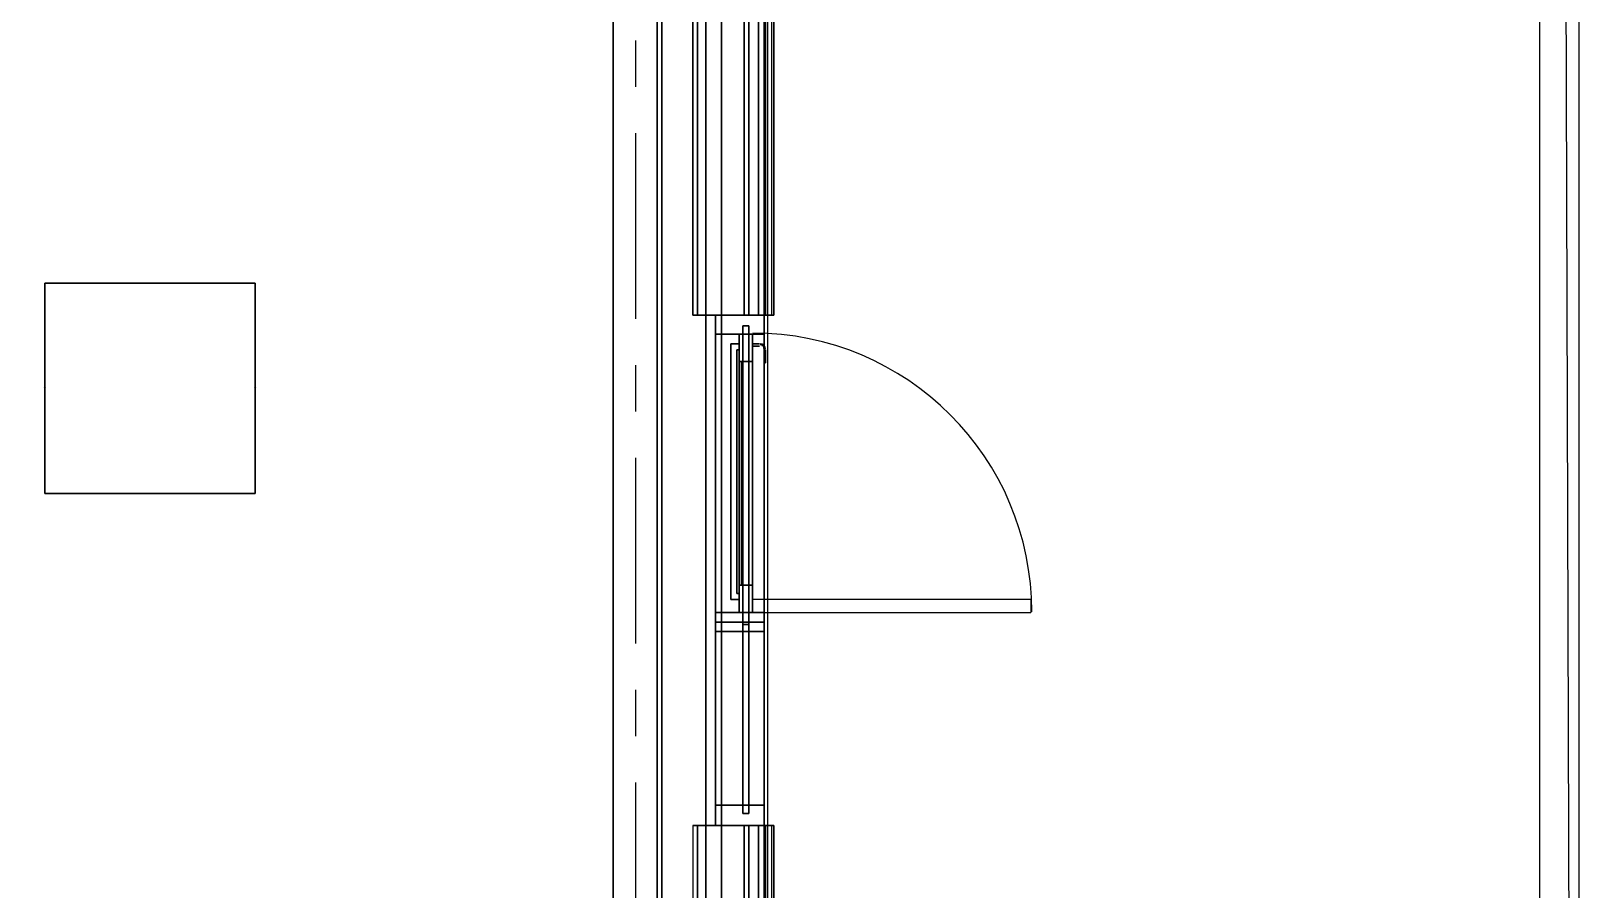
# Model space of a CAD drawing. Header units: metres. Extents: x 114 to 218, y 8 to 180.
# Drawn here: x 193.67 to 213.69, y 55.9 to 67 of the extents above; entities that cross this region are included whole.
import ezdxf

# ---------------------------------------------------------------- set-up
doc = ezdxf.new("R2010")
doc.units = ezdxf.units.M
doc.header["$MEASUREMENT"] = 0
for name, color, linetype in [('A-2D-DOOR', 7, 'Continuous'), ('A-2D-GLAZ', 7, 'Continuous'), ('A-2D-GLAZ-CWMG', 7, 'Continuous'), ('A-2D-WALL', 7, 'Continuous'), ('A-3D-DOOR', 7, 'Continuous'), ('A-3D-DOOR-FRAM', 7, 'Continuous'), ('A-3D-DOOR-GLAZ', 7, 'Continuous'), ('A-3D-GLAZ-CURT', 7, 'Continuous'), ('A-3D-GLAZ-CWMG', 7, 'Continuous'), ('A-3D-WALL', 7, 'Continuous'), ('A_GRID', 7, 'Continuous'), ('E-LIGHT', 7, 'Continuous'), ('S-3D-BEAM', 7, 'Continuous'), ('S-3D-SLAB', 7, 'Continuous'), ('S-3D-WALL', 7, 'Continuous')]:
    doc.layers.add(name, color=color, linetype=linetype)

msp = doc.modelspace()

# ---------------------------------------------------------------- linework, layer by layer
for points in [[(213.688, 176.085), (213.18, 175.593), (213.688, 12.285), (213.688, 176.085), (213.688, 176.085)], [(213.18, 175.593), (213.688, 12.285), (213.18, 12.792), (213.18, 175.593), (213.18, 175.593)]]:
    msp.add_lwpolyline(points)
at = {"layer": 'A-2D-DOOR', "color": 9, "true_color": 0xbababa}
for points in [[(206.597, 59.645), (202.998, 59.645), (202.998, 59.476)], [(202.998, 59.476), (206.597, 59.476)], [(206.597, 59.645), (206.597, 59.476)]]:
    msp.add_lwpolyline(points, dxfattribs=at)
msp.add_arc((203.005, 59.484), 3.607, 0, 90, dxfattribs=at)
at = {"layer": 'A-2D-GLAZ', "color": 9, "true_color": 0xbababa}
msp.add_lwpolyline([(202.875, 59.322), (202.875, 56.876), (202.952, 56.876), (202.952, 59.322), (202.875, 59.322)], dxfattribs=at)
at = {"layer": 'A-2D-GLAZ-CWMG', "color": 9, "true_color": 0xbababa}
for points in [[(202.521, 63.075), (203.152, 63.075), (203.152, 63.321), (202.521, 63.321), (202.521, 63.183)], [(202.521, 59.23), (203.152, 59.23), (203.152, 59.476), (202.521, 59.476)], [(203.152, 59.23), (203.152, 56.984)], [(203.152, 56.723), (203.152, 56.984), (202.521, 56.984)], [(202.521, 56.861), (202.521, 56.723), (203.152, 56.723)]]:
    msp.add_lwpolyline(points, dxfattribs=at)
at = {"layer": 'A-2D-WALL', "color": 9, "true_color": 0xbababa}
for points in [[(203.275, 63.321), (203.275, 68.72), (202.229, 68.72), (202.229, 67.598)], [(202.29, 68.72), (202.29, 63.321)], [(202.89, 68.72), (202.89, 63.321)], [(202.952, 68.72), (202.952, 63.321)], [(202.952, 68.72), (202.952, 63.321)], [(203.152, 68.72), (203.152, 63.321)], [(203.167, 68.72), (203.167, 63.321)], [(203.244, 68.72), (203.244, 63.321)], [(202.229, 67.121), (202.229, 63.321), (203.275, 63.321)], [(203.275, 51.324), (203.275, 56.723), (202.229, 56.723), (202.229, 51.324), (203.275, 51.324)], [(202.29, 56.723), (202.29, 51.324)], [(202.89, 56.723), (202.89, 51.324)], [(202.952, 56.723), (202.952, 51.324)], [(202.952, 56.723), (202.952, 51.324)], [(203.152, 56.723), (203.152, 51.324)], [(203.167, 56.723), (203.167, 51.324)], [(203.244, 56.723), (203.244, 51.324)]]:
    msp.add_lwpolyline(points, dxfattribs=at)
at = {"layer": 'A-3D-DOOR', "color": 31, "true_color": 0xffbf7f}
for points in [[(202.829, 62.875), (202.829, 62.952), (202.829, 62.875), (202.798, 62.875), (202.798, 59.722), (202.829, 59.722), (202.829, 59.645), (202.721, 59.645), (202.721, 62.952), (202.829, 62.952), (202.721, 62.952), (202.721, 59.645), (202.829, 59.645), (202.829, 59.722), (202.798, 59.722), (202.798, 62.875), (202.829, 62.875)], [(202.721, 62.952), (202.721, 62.952)], [(202.798, 62.875), (202.798, 62.875)], [(202.829, 62.952), (202.829, 62.952)], [(202.829, 62.875), (202.829, 62.875)], [(202.798, 59.722), (202.798, 59.722)], [(202.798, 59.722), (202.798, 59.722)], [(202.798, 59.722), (202.798, 59.722)], [(202.829, 59.722), (202.829, 59.722)], [(202.829, 59.722), (202.829, 59.722)], [(202.721, 59.645), (202.721, 59.645)], [(202.721, 59.645), (202.721, 59.645)], [(202.721, 59.645), (202.721, 59.645)], [(202.829, 59.645), (202.829, 59.645)], [(202.829, 59.645), (202.829, 59.645)]]:
    msp.add_lwpolyline(points, dxfattribs=at)
at = {"layer": 'A-3D-DOOR-FRAM', "color": 31, "true_color": 0xffbf7f}
for points in [[(202.829, 63.075), (202.998, 63.075)], [(202.829, 63.075), (202.998, 63.075), (202.998, 59.476), (202.998, 63.075)], [(202.829, 63.075), (202.829, 59.476), (202.829, 63.075)], [(202.829, 63.075), (202.829, 63.075)], [(202.829, 63.075), (202.829, 63.075)], [(202.998, 63.075), (202.998, 63.075)], [(202.998, 62.952), (202.998, 62.952)], [(203.09, 62.921), (202.998, 62.921), (202.998, 62.952), (203.09, 62.952), (202.998, 62.952), (202.998, 62.921), (203.09, 62.921)], [(202.998, 62.952), (202.998, 62.952)], [(202.998, 62.921), (202.998, 62.921)], [(202.998, 62.921), (202.998, 62.921)], [(203.09, 62.952), (203.09, 62.952)], [(203.09, 62.952), (203.09, 62.952)], [(203.09, 62.921), (203.09, 62.921)], [(203.09, 62.921), (203.09, 62.921)], [(203.09, 62.921), (203.09, 62.921)], [(203.121, 62.952), (203.121, 62.952)], [(203.121, 62.921), (203.121, 62.921)], [(203.136, 62.906), (203.136, 62.906)], [(203.136, 62.891), (203.136, 62.891)], [(203.152, 62.937), (203.152, 62.937)], [(203.152, 62.875), (203.152, 62.875)], [(203.167, 62.875), (203.167, 62.706), (203.152, 62.706), (203.152, 62.875)], [(203.152, 62.875), (203.152, 62.706), (203.167, 62.706), (203.167, 62.875)], [(203.152, 62.875), (203.152, 62.875)], [(203.167, 62.906), (203.167, 62.906)], [(203.167, 62.875), (203.167, 62.875)], [(203.167, 62.875), (203.167, 62.875)], [(203.167, 62.875), (203.167, 62.875)], [(202.829, 62.722), (202.998, 62.722), (202.829, 62.722)], [(202.829, 59.83), (202.829, 62.722), (202.829, 59.83)], [(202.829, 62.722), (202.829, 62.722)], [(202.829, 62.722), (202.829, 62.722)], [(202.998, 59.83), (202.998, 62.722), (202.998, 59.83)], [(202.998, 62.722), (202.998, 62.722)], [(202.998, 62.722), (202.998, 62.722)], [(203.152, 62.706), (203.152, 62.706)], [(203.152, 62.706), (203.152, 62.706)], [(203.167, 62.706), (203.167, 62.706)], [(203.167, 62.706), (203.167, 62.706)], [(202.829, 59.83), (202.998, 59.83)], [(202.998, 59.83), (202.829, 59.83)], [(202.829, 59.83), (202.829, 59.83)], [(202.998, 59.83), (202.998, 59.83)], [(202.829, 59.476), (202.998, 59.476), (202.829, 59.476)], [(202.829, 59.476), (202.829, 59.476)], [(202.829, 59.476), (202.829, 59.476)], [(202.998, 59.476), (202.998, 59.476)], [(202.998, 59.476), (202.998, 59.476)]]:
    msp.add_lwpolyline(points, dxfattribs=at)
for radius in [0.0692, 0.0692, 0.0538, 0.0538]:
    msp.add_arc((203.098, 62.883), radius, 0, 90, dxfattribs=at)
at = {"layer": 'A-3D-DOOR-GLAZ', "color": 31, "true_color": 0xffbf7f}
for points in [[(202.859, 62.722), (202.952, 62.722), (202.859, 62.722)], [(202.859, 59.83), (202.859, 62.722), (202.859, 59.83)], [(202.859, 62.722), (202.859, 62.722)], [(202.859, 62.722), (202.859, 62.722)], [(202.952, 59.83), (202.952, 62.722), (202.952, 59.83)], [(202.952, 62.722), (202.952, 62.722)], [(202.952, 62.722), (202.952, 62.722)], [(202.859, 59.83), (202.952, 59.83), (202.859, 59.83)], [(202.859, 59.83), (202.859, 59.83)], [(202.952, 59.83), (202.952, 59.83)], [(202.952, 59.83), (202.952, 59.83)]]:
    msp.add_lwpolyline(points, dxfattribs=at)
at = {"layer": 'A-3D-GLAZ-CURT', "color": 131, "true_color": 0x7fffff}
for points in [[(202.875, 63.183), (202.952, 63.183), (202.952, 56.876), (202.875, 56.876), (202.952, 56.876), (202.952, 63.183), (202.875, 63.183), (202.875, 56.876), (202.875, 63.183)], [(202.875, 63.183), (202.875, 63.183)], [(202.875, 56.876), (202.875, 63.183), (202.875, 56.876), (202.952, 56.876), (202.952, 63.183), (202.875, 63.183), (202.952, 63.183), (202.952, 56.876), (202.875, 56.876)], [(202.875, 63.183), (202.875, 63.183)], [(202.875, 63.183), (202.875, 63.183)], [(202.952, 63.183), (202.952, 63.183)], [(202.952, 63.183), (202.952, 63.183)], [(202.952, 63.183), (202.952, 63.183)], [(202.875, 56.876), (202.875, 59.322), (202.875, 56.876), (202.952, 56.876), (202.952, 59.322), (202.875, 59.322), (202.952, 59.322), (202.952, 56.876), (202.875, 56.876)], [(202.875, 59.322), (202.875, 59.322)], [(202.875, 59.322), (202.875, 59.322)], [(202.952, 59.322), (202.952, 59.322)], [(202.952, 59.322), (202.952, 59.322)], [(202.875, 56.876), (202.875, 56.876)], [(202.875, 56.876), (202.875, 56.876)], [(202.875, 56.876), (202.875, 56.876)], [(202.952, 56.876), (202.952, 56.876)], [(202.952, 56.876), (202.952, 56.876)], [(202.952, 56.876), (202.952, 56.876)], [(202.952, 56.876), (202.952, 56.876)], [(202.952, 56.876), (202.952, 56.876)]]:
    msp.add_lwpolyline(points, dxfattribs=at)
at = {"layer": 'A-3D-GLAZ-CWMG', "color": 8, "true_color": 0x808080}
for points in [[(202.521, 63.321), (202.521, 63.321)], [(203.152, 63.075), (203.152, 63.321), (202.521, 63.321), (202.521, 63.075), (203.152, 63.075), (202.521, 63.075), (202.521, 63.321), (203.152, 63.321), (203.152, 63.075)], [(202.521, 63.321), (202.521, 63.321)], [(202.521, 63.321), (202.521, 63.321)], [(202.521, 63.075), (202.521, 63.321), (203.152, 63.321), (203.152, 63.075), (203.152, 63.075), (202.521, 63.075), (202.521, 63.321), (203.152, 63.321), (203.152, 63.075), (202.521, 63.075)], [(202.521, 63.321), (202.521, 63.321)], [(202.521, 63.321), (202.521, 63.321)], [(203.152, 63.075), (203.152, 63.321), (202.521, 63.321), (202.521, 63.075), (203.152, 63.075), (202.521, 63.075), (202.521, 63.321), (203.152, 63.321), (203.152, 63.075)], [(202.521, 63.321), (202.521, 63.321)], [(203.152, 63.321), (202.521, 63.321), (202.521, 59.353), (203.152, 59.353), (203.152, 63.321), (203.152, 59.353), (202.521, 59.353), (202.521, 63.321), (203.152, 63.321)], [(202.521, 63.321), (202.521, 63.321)], [(202.521, 63.321), (202.521, 63.321)], [(203.152, 63.321), (202.521, 63.321), (202.521, 59.353), (202.521, 59.353), (203.152, 59.353), (203.152, 63.321), (203.152, 59.353), (202.521, 59.353), (202.521, 63.321), (203.152, 63.321)], [(202.521, 63.321), (202.521, 63.321)], [(202.521, 63.321), (202.521, 63.321)], [(203.152, 63.321), (203.152, 63.321)], [(203.152, 63.321), (203.152, 63.321)], [(203.152, 63.321), (203.152, 63.321)], [(203.152, 63.321), (203.152, 63.321)], [(203.152, 63.321), (203.152, 63.321)], [(203.152, 63.321), (203.152, 63.321)], [(202.521, 63.075), (202.521, 63.075)], [(202.521, 63.075), (202.521, 63.075)], [(202.521, 63.075), (202.521, 63.075)], [(202.521, 63.075), (202.521, 63.075)], [(202.521, 63.075), (202.521, 63.075)], [(203.152, 63.075), (203.152, 63.075)], [(203.152, 63.075), (203.152, 63.075)], [(203.152, 63.075), (203.152, 63.075)], [(203.152, 63.075), (203.152, 63.075)], [(203.152, 63.075), (203.152, 63.075)], [(203.152, 63.075), (203.152, 63.075)], [(202.521, 59.476), (202.521, 59.476)], [(203.152, 59.23), (203.152, 59.476), (202.521, 59.476), (202.521, 59.23), (203.152, 59.23), (202.521, 59.23), (202.521, 59.476), (203.152, 59.476), (203.152, 59.23)], [(202.521, 59.476), (202.521, 59.476)], [(203.152, 59.476), (203.152, 59.476)], [(203.152, 59.476), (203.152, 59.476)], [(202.521, 59.353), (203.152, 59.353), (203.152, 56.723), (203.152, 59.353), (202.521, 59.353), (202.521, 56.723), (202.521, 59.353)], [(202.521, 59.353), (202.521, 59.353)], [(202.521, 59.353), (202.521, 59.353)], [(202.521, 59.353), (203.152, 59.353), (203.152, 56.723), (203.152, 59.353), (202.521, 59.353), (202.521, 56.723), (202.521, 59.353)], [(202.521, 59.353), (202.521, 59.353)], [(202.521, 59.353), (202.521, 59.353)], [(202.521, 59.353), (202.521, 59.353)], [(202.521, 59.353), (202.521, 59.353)], [(202.521, 59.353), (202.521, 59.353)], [(203.152, 59.353), (203.152, 59.353)], [(203.152, 59.353), (203.152, 59.353)], [(203.152, 59.353), (203.152, 59.353)], [(203.152, 59.353), (203.152, 59.353)], [(202.521, 59.23), (202.521, 56.723), (202.521, 59.23)], [(203.152, 59.23), (202.521, 59.23), (203.152, 59.23)], [(202.521, 59.23), (202.521, 59.23)], [(202.521, 59.23), (202.521, 59.23)], [(202.521, 59.23), (202.521, 59.23)], [(202.521, 59.23), (202.521, 59.23)], [(203.152, 56.723), (203.152, 59.23), (203.152, 56.723)], [(203.152, 59.23), (203.152, 59.23)], [(203.152, 59.23), (203.152, 59.23)], [(203.152, 59.23), (203.152, 59.23)], [(203.152, 59.23), (203.152, 59.23)], [(202.521, 56.984), (202.521, 56.984)], [(203.152, 56.723), (202.521, 56.723), (202.521, 56.984), (203.152, 56.984), (203.152, 56.723), (203.152, 56.984), (202.521, 56.984), (202.521, 56.723), (203.152, 56.723)], [(202.521, 56.984), (202.521, 56.984)], [(202.521, 56.984), (202.521, 56.984)], [(203.152, 56.723), (202.521, 56.723), (202.521, 56.984), (203.152, 56.984), (203.152, 56.723), (203.152, 56.984), (202.521, 56.984), (202.521, 56.723), (203.152, 56.723)], [(202.521, 56.984), (202.521, 56.984)], [(202.521, 56.984), (202.521, 56.984)], [(203.152, 56.723), (202.521, 56.723), (202.521, 56.984), (203.152, 56.984), (203.152, 56.723), (203.152, 56.984), (202.521, 56.984), (202.521, 56.723), (203.152, 56.723)], [(202.521, 56.984), (202.521, 56.984)], [(203.152, 56.984), (203.152, 56.984)], [(203.152, 56.984), (203.152, 56.984)], [(203.152, 56.984), (203.152, 56.984)], [(203.152, 56.984), (203.152, 56.984)], [(203.152, 56.984), (203.152, 56.984)], [(203.152, 56.984), (203.152, 56.984)], [(202.521, 56.723), (202.521, 56.723)], [(202.521, 56.723), (202.521, 56.723)], [(202.521, 56.723), (202.521, 56.723)], [(202.521, 56.723), (202.521, 56.723)], [(203.152, 56.723), (202.521, 56.723), (203.152, 56.723)], [(202.521, 56.723), (202.521, 56.723)], [(202.521, 56.723), (202.521, 56.723)], [(203.152, 56.723), (202.521, 56.723), (203.152, 56.723)], [(202.521, 56.723), (202.521, 56.723)], [(202.521, 56.723), (202.521, 56.723)], [(202.521, 56.723), (202.521, 56.723)], [(202.521, 56.723), (202.521, 56.723)], [(203.152, 56.723), (202.521, 56.723), (203.152, 56.723)], [(202.521, 56.723), (202.521, 56.723)], [(202.521, 56.723), (202.521, 56.723)], [(203.152, 56.723), (203.152, 56.723)], [(203.152, 56.723), (203.152, 56.723)], [(203.152, 56.723), (203.152, 56.723)], [(203.152, 56.723), (203.152, 56.723)], [(203.152, 56.723), (203.152, 56.723)], [(203.152, 56.723), (203.152, 56.723)], [(203.152, 56.723), (203.152, 56.723)]]:
    msp.add_lwpolyline(points, dxfattribs=at)
at = {"layer": 'A-3D-WALL', "color": 113, "true_color": 0x6edda5}
for points in [[(202.229, 63.321), (202.229, 67.121), (202.229, 67.598), (202.229, 68.72)], [(203.275, 63.321), (203.275, 68.72), (203.275, 63.321), (203.275, 68.72), (203.275, 63.321), (202.229, 63.321), (202.229, 67.121), (202.229, 67.598), (202.229, 68.72), (203.275, 68.72), (203.075, 68.72), (203.275, 68.72), (202.229, 68.72)], [(202.29, 63.321), (202.89, 63.321), (202.89, 68.72)], [(202.952, 63.321), (202.952, 68.72), (202.89, 68.72)], [(202.89, 63.321), (202.952, 63.321), (202.952, 68.72)], [(203.152, 63.321), (203.167, 63.321), (203.167, 68.72), (203.152, 68.72), (202.952, 68.72)], [(202.952, 63.321), (203.152, 63.321), (203.152, 68.72)], [(203.075, 63.321), (203.075, 68.72)], [(203.075, 68.72), (203.075, 63.321), (203.275, 63.321)], [(203.275, 63.321), (203.275, 68.72), (203.244, 68.72), (203.244, 63.321), (203.275, 63.321)], [(202.229, 67.182), (202.229, 67.121), (202.229, 63.321), (202.29, 63.321), (202.29, 67.182), (202.229, 67.182)], [(202.229, 63.321), (202.229, 63.321), (203.275, 63.321), (203.075, 63.321)], [(202.229, 63.321), (202.229, 63.321)], [(202.229, 63.321), (202.229, 63.321)], [(202.29, 63.321), (202.29, 63.321)], [(202.89, 63.321), (202.89, 63.321)], [(202.952, 63.321), (202.952, 63.321)], [(202.952, 63.321), (202.952, 63.321)], [(203.075, 63.321), (203.075, 63.321)], [(203.152, 63.321), (203.152, 63.321)], [(203.167, 63.321), (203.244, 63.321)], [(203.167, 63.321), (203.167, 63.321)], [(203.244, 63.321), (203.244, 63.321)], [(203.275, 63.321), (203.275, 63.321)], [(203.275, 63.321), (203.275, 63.321)], [(202.29, 51.324), (202.89, 51.324), (202.89, 56.723), (202.29, 56.723), (202.229, 56.723), (202.229, 51.324), (202.29, 51.324), (202.29, 56.723)], [(202.229, 56.723), (202.229, 51.324)], [(202.229, 56.723), (203.275, 56.723), (202.229, 56.723), (202.229, 51.324), (203.275, 51.324), (203.275, 56.723), (203.275, 51.324), (203.275, 56.723), (203.275, 51.324)], [(202.229, 56.723), (202.229, 56.723)], [(202.229, 56.723), (202.229, 56.723)], [(202.29, 56.723), (202.29, 56.723)], [(202.952, 51.324), (202.952, 56.723), (202.89, 56.723)], [(202.89, 51.324), (202.952, 51.324), (202.952, 56.723)], [(202.89, 56.723), (202.89, 56.723)], [(203.152, 51.324), (203.167, 51.324), (203.167, 56.723), (203.152, 56.723), (202.952, 56.723)], [(202.952, 51.324), (203.152, 51.324), (203.152, 56.723)], [(202.952, 56.723), (202.952, 56.723)], [(202.952, 56.723), (202.952, 56.723)], [(202.952, 56.723), (202.952, 56.723)], [(203.075, 51.324), (203.075, 56.723)], [(203.075, 56.723), (203.075, 51.324), (203.275, 51.324)], [(203.275, 56.723), (203.075, 56.723), (203.275, 56.723)], [(203.075, 56.723), (203.075, 56.723)], [(203.075, 56.723), (203.075, 56.723)], [(203.152, 56.723), (203.152, 56.723)], [(203.244, 56.723), (203.167, 56.723)], [(203.167, 56.723), (203.167, 56.723)], [(203.275, 51.324), (203.275, 56.723), (203.244, 56.723), (203.244, 51.324), (203.275, 51.324)], [(203.244, 56.723), (203.244, 56.723)], [(203.275, 56.723), (203.275, 56.723)], [(203.275, 56.723), (203.275, 56.723)], [(203.275, 56.723), (203.275, 56.723)]]:
    msp.add_lwpolyline(points, dxfattribs=at)
at = {"layer": 'A_GRID', "color": 1, "true_color": 0xff0000}
for points in [[(201.49, 66.275), (201.49, 66.875)], [(201.49, 63.275), (201.49, 65.675)], [(201.49, 62.076), (201.49, 62.675)], [(201.49, 59.076), (201.49, 61.476)], [(201.49, 57.876), (201.49, 58.476)], [(201.49, 54.877), (201.49, 57.276)]]:
    msp.add_lwpolyline(points, dxfattribs=at)
at = {"layer": 'E-LIGHT', "color": 5, "true_color": 0x0000ff}
for points in [[(196.568, 61.014), (193.846, 61.014), (193.846, 63.737), (196.568, 63.737), (193.846, 63.737), (193.846, 61.014), (196.568, 61.014)], [(193.846, 63.737), (193.846, 63.737)], [(193.846, 63.737), (193.846, 63.737)], [(196.568, 63.737), (196.568, 61.014), (196.568, 63.737)], [(196.568, 63.737), (196.568, 63.737)], [(196.568, 63.737), (196.568, 63.737)], [(193.83, 62.383), (193.83, 62.383)], [(193.846, 62.383), (193.846, 62.383), (193.846, 62.383)], [(193.846, 62.383), (193.846, 62.383)], [(193.846, 62.368), (193.846, 62.368)], [(193.861, 62.383), (193.861, 62.383)], [(196.553, 62.383), (196.553, 62.383)], [(196.568, 62.383), (196.568, 62.383), (196.568, 62.383)], [(196.568, 62.383), (196.568, 62.383)], [(196.568, 62.368), (196.568, 62.368)], [(196.584, 62.383), (196.584, 62.383)], [(193.846, 61.014), (193.846, 61.014)], [(193.846, 61.014), (193.846, 61.014)], [(196.568, 61.014), (196.568, 61.014)], [(196.568, 61.014), (196.568, 61.014)]]:
    msp.add_lwpolyline(points, dxfattribs=at)
at = {"layer": 'S-3D-BEAM', "color": 4, "true_color": 0x00ffff}
for points in [[(201.198, 78.719), (201.198, 24.267), (201.198, 78.719)], [(202.398, 24.267), (201.198, 24.267), (201.198, 24.267), (201.198, 78.719), (202.398, 78.719), (202.398, 24.267)], [(201.198, 24.267), (202.398, 24.267), (202.398, 24.267), (202.398, 78.719), (201.198, 78.719), (201.198, 24.267)], [(201.198, 78.719), (201.198, 24.267), (201.198, 78.719)], [(201.767, 24.267), (201.198, 24.267), (201.198, 24.267), (201.198, 78.719), (201.767, 78.719), (201.767, 24.267)], [(201.767, 24.267), (201.198, 24.267), (201.767, 24.267), (201.767, 24.267), (201.767, 78.719), (201.198, 78.719), (201.198, 24.267), (202.398, 24.267), (201.829, 24.267)], [(201.767, 78.719), (201.767, 24.267), (201.767, 78.719)], [(201.829, 24.267), (202.398, 24.267), (202.398, 24.267), (202.398, 78.719), (201.829, 78.719), (201.829, 24.267)], [(201.829, 78.719), (201.829, 24.267), (201.829, 78.719)], [(202.398, 24.267), (201.829, 24.267), (201.829, 24.267), (201.829, 78.719), (202.398, 78.719), (202.398, 24.267)], [(202.398, 78.719), (202.398, 24.267), (202.398, 78.719)], [(202.398, 78.719), (202.398, 24.267), (202.398, 78.719)]]:
    msp.add_lwpolyline(points, dxfattribs=at)
at = {"layer": 'S-3D-SLAB', "color": 51, "true_color": 0xffff7f}
for points in [[(126.489, 23.467), (126.489, 163.072), (202.598, 163.072), (202.598, 106.867), (197.506, 106.867), (197.506, 104.498), (198.106, 104.498), (198.106, 100.484), (197.506, 100.484), (197.506, 79.672), (202.598, 79.672), (202.598, 23.467), (126.489, 23.467)], [(202.598, 23.467), (202.598, 79.672), (197.506, 79.672), (197.506, 100.484), (198.106, 100.484), (198.106, 104.498), (197.506, 104.498), (197.506, 106.867), (202.598, 106.867)]]:
    msp.add_lwpolyline(points, dxfattribs=at)
at = {"layer": 'S-3D-WALL', "color": 81, "true_color": 0x9fff7f}
for points in [[(202.598, 23.467), (126.489, 23.467), (126.489, 22.867), (203.198, 22.867), (203.198, 80.272), (198.106, 80.272), (198.106, 106.267), (203.198, 106.267), (203.198, 163.672), (126.489, 163.672), (126.489, 163.072)], [(126.489, 22.867), (126.489, 23.467), (202.598, 23.467), (202.598, 79.672), (197.506, 79.672), (197.506, 106.867), (202.598, 106.867), (202.598, 163.072), (126.489, 163.072), (126.489, 163.672), (126.489, 163.672)], [(202.398, 23.667), (126.489, 23.667), (126.489, 22.867), (203.198, 22.867), (203.198, 80.272), (198.106, 80.272), (198.106, 106.267), (203.198, 106.267), (203.198, 163.672), (126.489, 163.672), (126.489, 162.872)], [(126.489, 22.867), (126.489, 23.667), (202.398, 23.667), (202.398, 79.472), (197.291, 79.472), (197.291, 107.067), (202.398, 107.067), (202.398, 162.872), (126.489, 162.872), (126.489, 163.672), (126.489, 163.672)], [(203.198, 22.867), (203.198, 80.272)], [(203.198, 22.867), (203.198, 80.272)], [(202.598, 23.467), (202.598, 79.672)], [(202.398, 23.667), (202.398, 79.472)]]:
    msp.add_lwpolyline(points, dxfattribs=at)

doc.saveas('drawing.dxf')
